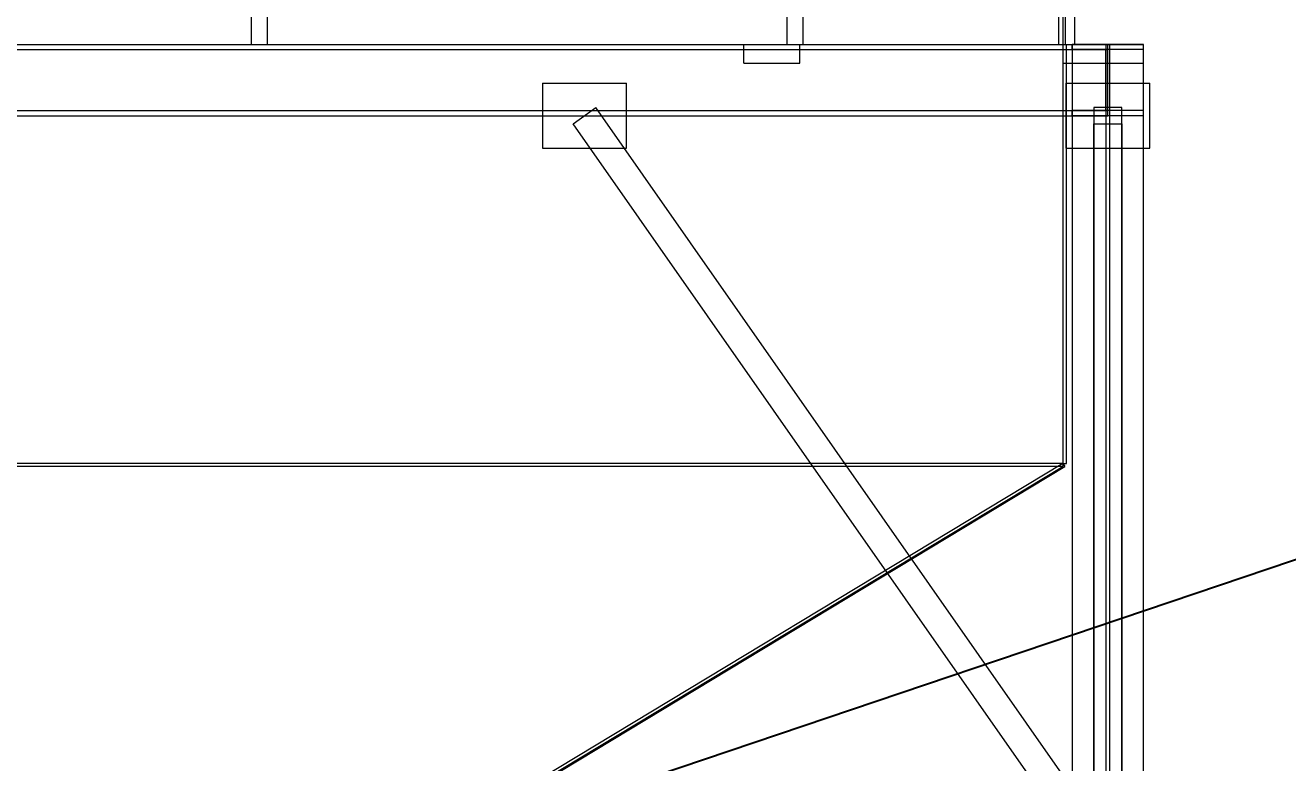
# Model space of a CAD drawing. Header units: millimetres. Extents: x -1970 to 34302, y -65268 to 6837.
# Drawn here: x 1571 to 4282, y 1757 to 3341 of the extents above; entities that cross this region are included whole.
import ezdxf

# ---------------------------------------------------------------- set-up
doc = ezdxf.new("R2010")
doc.units = ezdxf.units.MM
doc.layers.add('COTAS_P', color=1, linetype='Continuous', lineweight=0)
doc.layers.add('lateral_tolva', color=7, linetype='Continuous', lineweight=0)
doc.dimstyles.new('R19_100', dxfattribs={"dimtxt": 250, "dimasz": 150, "dimexe": 150, "dimexo": 80, "dimgap": 100, "dimtad": 1, "dimtih": 1, "dimtoh": 1, "dimdsep": 46, "dimcen": 0.09, "dimadec": 0, "dimazin": 0, "dimtfac": 1, "dimtdec": 4, "dimtofl": 0, "dimtmove": 0, "dimatfit": 3, "dimfxl": 1, "dimtolj": 1, "dimtzin": 0, "dimarcsym": 0})

# ---------------------------------------------------------------- blocks, each defined once
blk = doc.blocks.new('*D0')
at = {"layer": 'COTAS_P', "color": 0, "lineweight": -2, "transparency": 16777216}
for p, q in [((10918.9, 3565.8), (10608.3, 4484.8)), ((1803.3, 1350.6), (10514.3, 4294.7)), ((1923.7, 525.8), (1613.2, 1444.7))]:
    blk.add_line(p, q, dxfattribs=at)
at = {"layer": 'COTAS_P', "color": 0, "transparency": 16777216}
for points in [[(10506.3, 4318.3), (10522.3, 4271), (10656.4, 4342.7)], [(1795.3, 1374.3), (1811.3, 1327), (1661.2, 1302.6)]]:
    blk.add_solid(points, dxfattribs=at)
at = {"layer": 'Defpoints', "color": 0, "transparency": 16777216}
for p in [(10656.4, 4342.7), (10944.5, 3490.1), (1949.4, 450)]:
    blk.add_point(p, dxfattribs=at)

msp = doc.modelspace()

# ---------------------------------------------------------------- linework, layer by layer
at = {"layer": 'lateral_tolva'}
for p, q in [((3799.2, 4300), (3799.2, 3300)), ((3805.2, 3300), (3805.2, 4300)), ((2056.7, 4270), (2056.7, 3300)), ((2091.7, 3300), (2091.7, 4270)), ((3206.7, 4270), (3206.7, 3300)), ((3241.7, 3300), (3241.7, 4270)), ((3789.7, 4270), (3789.7, 3300)), ((3824.7, 3300), (3824.7, 4270)), ((252.7, 3300), (3895.7, 3300)), ((252.7, 3289), (3895.7, 3289)), ((349.2, 3300), (3799.2, 3300)), ((2056.7, 3300), (2091.7, 3300)), ((3114.2, 3300), (3234.2, 3300)), ((3114.2, 3260), (3114.2, 3300)), ((3206.7, 3300), (3241.7, 3300)), ((3234.2, 3260), (3234.2, 3300)), ((3789.7, 3300), (3824.7, 3300)), ((3799.2, 3300), (3799.2, 2400)), ((3799.2, 3300), (3807.2, 3300)), ((3799.2, 3300), (3805.2, 3300)), ((3799.2, 3300), (3972.2, 3300)), ((3799.2, 3300), (3799.2, 3260)), ((3807.2, 2400), (3807.2, 3300)), ((3972.2, 3300), (3819.2, 3300)), ((3819.2, 3300), (3819.2, 20)), ((3819.2, 3289), (3819.2, 3300)), ((3972.2, 3289), (3819.2, 3289)), ((3899.7, 3300), (3891.7, 3300)), ((3891.7, 3300), (3891.7, 20)), ((3899.7, 3289), (3891.7, 3289)), ((3891.7, 3158), (3891.7, 3289)), ((3895.7, 3289), (3895.7, 3300)), ((3895.7, 3158), (3895.7, 3289)), ((3899.7, 20), (3899.7, 3300)), ((3899.7, 3158), (3899.7, 3289)), ((3972.2, 20), (3972.2, 3300)), ((3972.2, 3289), (3972.2, 3300)), ((3972.2, 3260), (3972.2, 3300)), ((3114.2, 3260), (3234.2, 3260)), ((3799.2, 3260), (3972.2, 3260)), ((2682.2, 3217), (2862.2, 3217)), ((2682.2, 3217), (2682.2, 3077)), ((2862.2, 3077), (2862.2, 3217)), ((3805.7, 3217), (3985.7, 3217)), ((3805.7, 3217), (3805.7, 3077)), ((3985.7, 3077), (3985.7, 3217)), ((252.7, 3158), (3895.7, 3158)), ((252.7, 3147), (3895.7, 3147)), ((2747.616, 3129.806), (2796.784, 3164.194)), ((3843.784, 1667.194), (2796.784, 3164.194)), ((3972.2, 3158), (3819.2, 3158)), ((3819.2, 3147), (3819.2, 3158)), ((3972.2, 3147), (3819.2, 3147)), ((3925.7, 3164.194), (3865.7, 3164.194)), ((3865.7, 3164.194), (3865.7, 1667.194)), ((3865.7, 3164.194), (3865.7, 3129.806)), ((3899.7, 3158), (3891.7, 3158)), ((3895.7, 3147), (3895.7, 3158)), ((3925.7, 1667.194), (3925.7, 3164.194)), ((3925.7, 3129.806), (3925.7, 3164.194)), ((3972.2, 3147), (3972.2, 3158)), ((3794.616, 1632.806), (2747.616, 3129.806)), ((3865.7, 1632.806), (3865.7, 3129.806)), ((3865.7, 3129.806), (3925.7, 3129.806)), ((3925.7, 3129.806), (3925.7, 1632.806)), ((2682.2, 3077), (2862.2, 3077)), ((3805.7, 3077), (3985.7, 3077)), ((3799.2, 2400), (349.2, 2400)), ((3799.2, 2393.48), (349.2, 2393.48)), ((3799.2, 2400), (2474.2, 1600)), ((2474.2, 1593.48), (3799.2, 2393.48)), ((2478.335, 1593.151), (3803.335, 2393.151)), ((3799.2, 2400), (3807.2, 2400)), ((3799.2, 2400), (3803.335, 2393.151)), ((3799.2, 2400), (3799.2, 2393.48))]:
    msp.add_line(p, q, dxfattribs=at)

# ---------------------------------------------------------------- dimensions: what is measured, and where the dimension line sits
at = {"layer": 'COTAS_P'}
dim = msp.add_aligned_dim(p1=(1949.358, 450), p2=(10944.529, 3490.056), distance=900, text='<> P', dimstyle='R19_100', dxfattribs=at)
dim.commit()
dim.dimension.update_dxf_attribs({"geometry": '*D0', "text_midpoint": (6158.787, 2822.651)})

doc.saveas('drawing.dxf')
